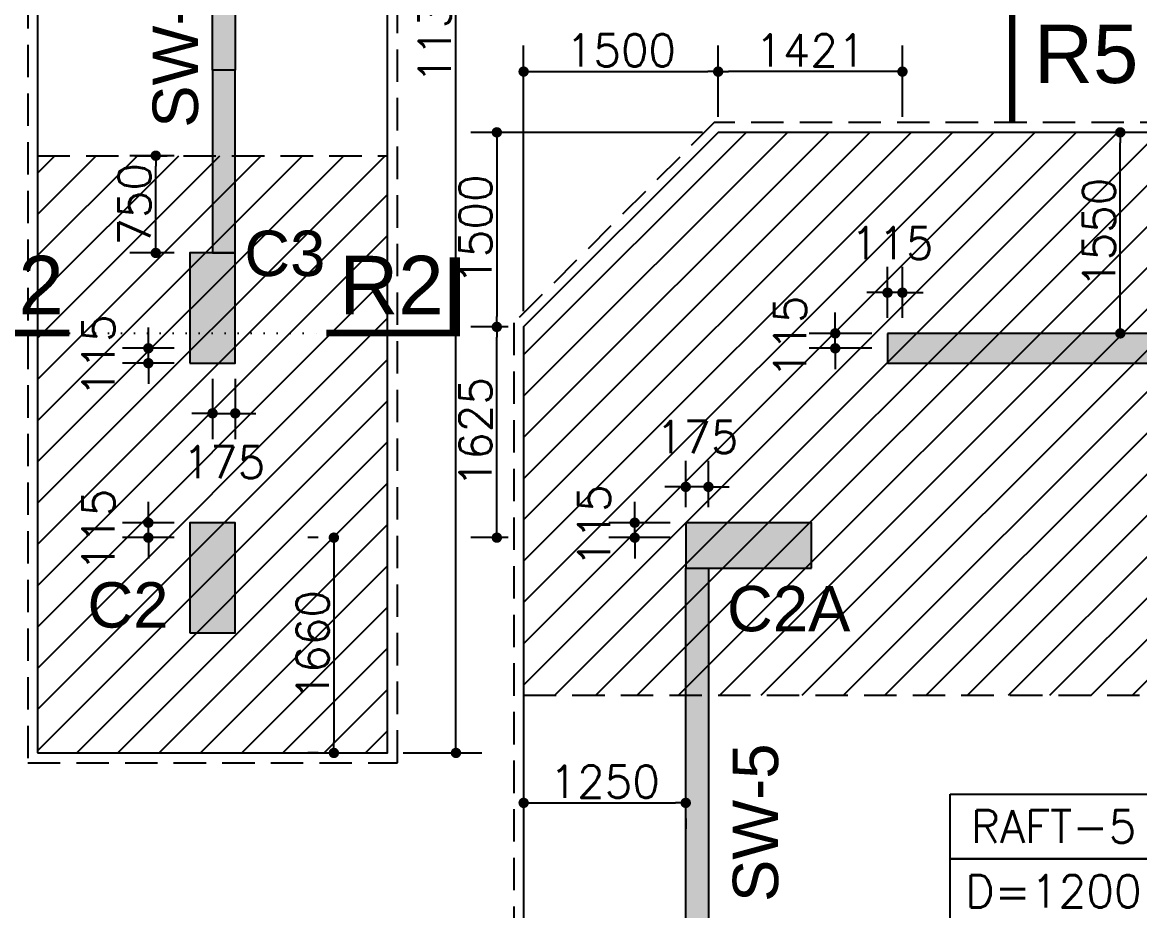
# Model space of a CAD drawing. Extents: x -200722 to 834823, y -494970 to 88783.
# Drawn here: x 457692 to 466308, y -4489 to 2360 of the extents above; entities that cross this region are included whole.
import ezdxf
from ezdxf.enums import TextEntityAlignment as Align

# ---------------------------------------------------------------- set-up
doc = ezdxf.new("R2010")
doc.units = 0
doc.header["$LTSCALE"] = 100
doc.header["$MEASUREMENT"] = 0
doc.header["$PDMODE"] = 34
doc.linetypes.add('DOT', pattern=[0.25, 0, -0.25])
doc.linetypes.add('HIDDEN', pattern=[0.375, 0.25, -0.125])
doc.layers.get('0').update_dxf_attribs({"linetype": 'CONTINUOUS'})
doc.layers.get('DEFPOINTS').update_dxf_attribs({"linetype": 'CONTINUOUS'})
for name, color, linetype in [('BEAM', 4, 'CONTINUOUS'), ('COL. SHED. STEEL.', 6, 'CONTINUOUS'), ('COL_H', 235, 'CONTINUOUS'), ('DIM', 3, 'CONTINUOUS'), ('F_EXEC', 3, 'HIDDEN'), ('F_FTG1', 11, 'CONTINUOUS'), ('TEXT', 2, 'CONTINUOUS')]:
    doc.layers.add(name, color=color, linetype=linetype)
doc.layers.add('HATCH', color=252, linetype='CONTINUOUS', lineweight=30)
doc.styles.add('AR', font='arial.ttf')
doc.styles.add('ROMANS', font='romans.shx')
doc.styles.get("Standard").update_dxf_attribs({"font": 'simplex.shx'})
doc.styles.add('TIMES-N', font='arial.ttf')
doc.dimstyles.new('STANDARD$0', dxfattribs={"dimtxt": 2.5, "dimasz": 2.5, "dimexe": 2, "dimexo": 0.7, "dimgap": 0.9, "dimtad": 1, "dimdec": 0, "dimdsep": 46, "dimtxsty": 'ROMANS', "dimcen": 0.09, "dimclrd": 4, "dimclre": 4, "dimclrt": 3, "dimadec": 0, "dimazin": 0, "dimtfac": 1, "dimtdec": 0, "dimtmove": 0, "dimatfit": 3, "dimfxl": 1, "dimtolj": 1, "dimtzin": 0, "dimarcsym": 0})

# ---------------------------------------------------------------- blocks, each defined once
blk = doc.blocks.new('DOT')
at = {"color": 0, "linetype": 'ByBlock'}
blk.add_line((-0.5, 0), (-1, 0), dxfattribs=at)
at = {"color": 0, "linetype": 'ByBlock', "const_width": 0.5}
blk.add_lwpolyline([(-0.25, 0, 1), (0.25, 0, 1)], format="xyb", close=True, dxfattribs=at)
blk = doc.blocks.new('*D2202')
at = {"layer": 'BEAM', "color": 0, "lineweight": -2, "transparency": 16777216}
for p, q in [((464363.5, 81.9), (464363.5, 475.9)), ((464478.5, 81.9), (464478.5, 475.9)), ((464283.5, 275.9), (464203.5, 275.9)), ((464478.5, 275.9), (464363.5, 275.9)), ((464558.5, 275.9), (464638.5, 275.9))]:
    blk.add_line(p, q, dxfattribs=at)
at = {"layer": 'DEFPOINTS', "color": 0, "lineweight": -3, "ltscale": 0.4, "transparency": 16777216}
for p in [(464363.5, 275.9), (464363.5, -38.1), (464478.5, -38.1)]:
    blk.add_point(p, dxfattribs=at)
at = {"layer": 'BEAM', "color": 0, "lineweight": -2, "ltscale": 0.4, "transparency": 16777216, "xscale": 80, "yscale": 80, "zscale": 80}
blk.add_blockref('DOT', (464363.5, 275.9), dxfattribs=at)
at = {"layer": 'BEAM', "color": 0, "lineweight": -2, "ltscale": 0.4, "transparency": 16777216, "xscale": 80, "yscale": 80, "zscale": 80, "rotation": 180}
blk.add_blockref('DOT', (464478.5, 275.9), dxfattribs=at)
at = {"layer": 'BEAM', "color": 0, "ltscale": 0.4, "transparency": 16777216, "insert": (464398.4, 656.9), "char_height": 248, "attachment_point": 5}
blk.add_mtext('\\A1;115', dxfattribs=at)
blk = doc.blocks.new('_DOT')
at = {"color": 0, "linetype": 'ByBlock'}
blk.add_line((-0.5, 0), (-1, 0), dxfattribs=at)
at = {"color": 0, "linetype": 'ByBlock', "const_width": 0.5}
blk.add_lwpolyline([(-0.25, 0, 1), (0.25, 0, 1)], format="xyb", close=True, dxfattribs=at)
blk = doc.blocks.new('*D2203')
at = {"layer": 'BEAM', "color": 0, "lineweight": -2, "transparency": 16777216}
for p, q in [((463960.1, 41.9), (463960.1, 121.9)), ((464243.5, -38.1), (463760.1, -38.1)), ((463960.1, -153.1), (463960.1, -38.1)), ((464243.5, -153.1), (463760.1, -153.1)), ((463960.1, -233.1), (463960.1, -313.1))]:
    blk.add_line(p, q, dxfattribs=at)
at = {"layer": 'DEFPOINTS', "color": 0, "lineweight": -3, "ltscale": 0.4, "transparency": 16777216}
for p in [(463960.1, -38.1), (464363.5, -38.1), (464363.5, -153.1)]:
    blk.add_point(p, dxfattribs=at)
at = {"layer": 'BEAM', "color": 0, "lineweight": -2, "ltscale": 0.4, "transparency": 16777216, "xscale": 80, "yscale": 80, "zscale": 80}
for p, rotation in [((463960.1, -38.1), 270), ((463960.1, -153.1), 90)]:
    blk.add_blockref('DOT', p, dxfattribs=dict(at, rotation=rotation))
at = {"layer": 'BEAM', "color": 0, "ltscale": 0.4, "transparency": 16777216, "insert": (463612.5, -65.4), "char_height": 248, "attachment_point": 5, "rotation": 90}
blk.add_mtext('\\A1;115', dxfattribs=at)
blk = doc.blocks.new('*D2204')
at = {"layer": 'BEAM', "color": 0, "lineweight": -2, "transparency": 16777216}
for p, q in [((466038.6, 1511.9), (465958.6, 1511.9)), ((466158.6, 41.9), (466158.6, 1431.9)), ((466038.6, -38.1), (465958.6, -38.1))]:
    blk.add_line(p, q, dxfattribs=at)
at = {"layer": 'DEFPOINTS', "color": 0, "lineweight": -3, "ltscale": 0.4, "transparency": 16777216}
for p in [(466158.6, 1511.9), (466158.6, 1511.9), (466158.6, -38.1)]:
    blk.add_point(p, dxfattribs=at)
at = {"layer": 'BEAM', "color": 0, "lineweight": -2, "ltscale": 0.4, "transparency": 16777216, "xscale": 80, "yscale": 80, "zscale": 80}
for p, rotation in [((466158.6, 1511.9), 90), ((466158.6, -38.1), 270)]:
    blk.add_blockref('DOT', p, dxfattribs=dict(at, rotation=rotation))
at = {"layer": 'BEAM', "color": 0, "ltscale": 0.4, "transparency": 16777216, "insert": (465994.6, 736.9), "char_height": 248, "attachment_point": 5, "rotation": 90}
blk.add_mtext('\\A1;1550', dxfattribs=at)
blk = doc.blocks.new('*D2207')
at = {"layer": 'BEAM', "color": 0, "lineweight": -2, "transparency": 16777216}
for p, q in [((461637.5, -3658.1), (462727.5, -3658.1)), ((461557.5, -3778.1), (461557.5, -3858.1)), ((462807.5, -3778.1), (462807.5, -3858.1))]:
    blk.add_line(p, q, dxfattribs=at)
at = {"layer": 'DEFPOINTS', "color": 0, "lineweight": -3, "ltscale": 0.4, "transparency": 16777216}
for p in [(461557.5, -3658.1), (462807.5, -3658.1), (462807.5, -3658.1)]:
    blk.add_point(p, dxfattribs=at)
at = {"layer": 'BEAM', "color": 0, "lineweight": -2, "ltscale": 0.4, "transparency": 16777216, "xscale": 80, "yscale": 80, "zscale": 80, "rotation": 180}
blk.add_blockref('DOT', (461557.5, -3658.1), dxfattribs=at)
at = {"layer": 'BEAM', "color": 0, "lineweight": -2, "ltscale": 0.4, "transparency": 16777216, "xscale": 80, "yscale": 80, "zscale": 80}
blk.add_blockref('DOT', (462807.5, -3658.1), dxfattribs=at)
at = {"layer": 'BEAM', "color": 0, "ltscale": 0.4, "transparency": 16777216, "insert": (462182.5, -3494.1), "char_height": 248, "attachment_point": 5}
blk.add_mtext('\\A1;1250', dxfattribs=at)
blk = doc.blocks.new('*D2208')
at = {"layer": 'BEAM', "color": 0, "lineweight": -2, "transparency": 16777216}
for p, q in [((462807.5, -1378.1), (462807.5, -1021.6)), ((462982.5, -1378.1), (462982.5, -1021.6)), ((462727.5, -1221.6), (462647.5, -1221.6)), ((462982.5, -1221.6), (462807.5, -1221.6)), ((463062.5, -1221.6), (463142.5, -1221.6))]:
    blk.add_line(p, q, dxfattribs=at)
at = {"layer": 'DEFPOINTS', "color": 0, "lineweight": -3, "ltscale": 0.4, "transparency": 16777216}
for p in [(462807.5, -1221.6), (462807.5, -1498.1), (462982.5, -1498.1)]:
    blk.add_point(p, dxfattribs=at)
at = {"layer": 'BEAM', "color": 0, "lineweight": -2, "ltscale": 0.4, "transparency": 16777216, "xscale": 80, "yscale": 80, "zscale": 80}
blk.add_blockref('DOT', (462807.5, -1221.6), dxfattribs=at)
at = {"layer": 'BEAM', "color": 0, "lineweight": -2, "ltscale": 0.4, "transparency": 16777216, "xscale": 80, "yscale": 80, "zscale": 80, "rotation": 180}
blk.add_blockref('DOT', (462982.5, -1221.6), dxfattribs=at)
at = {"layer": 'BEAM', "color": 0, "ltscale": 0.4, "transparency": 16777216, "insert": (462895, -837.6), "char_height": 248, "attachment_point": 5}
blk.add_mtext('\\A1;175', dxfattribs=at)
blk = doc.blocks.new('*D2209')
at = {"layer": 'BEAM', "color": 0, "lineweight": -2, "transparency": 16777216}
for p, q in [((462413.9, -1418.1), (462413.9, -1338.1)), ((462687.5, -1498.1), (462213.9, -1498.1)), ((462413.9, -1613.1), (462413.9, -1498.1)), ((462687.5, -1613.1), (462213.9, -1613.1)), ((462413.9, -1693.1), (462413.9, -1773.1))]:
    blk.add_line(p, q, dxfattribs=at)
at = {"layer": 'DEFPOINTS', "color": 0, "lineweight": -3, "ltscale": 0.4, "transparency": 16777216}
for p in [(462413.9, -1498.1), (462807.5, -1498.1), (462807.5, -1613.1)]:
    blk.add_point(p, dxfattribs=at)
at = {"layer": 'BEAM', "color": 0, "lineweight": -2, "ltscale": 0.4, "transparency": 16777216, "xscale": 80, "yscale": 80, "zscale": 80}
for p, rotation in [((462413.9, -1498.1), 270), ((462413.9, -1613.1), 90)]:
    blk.add_blockref('DOT', p, dxfattribs=dict(at, rotation=rotation))
at = {"layer": 'BEAM', "color": 0, "ltscale": 0.4, "transparency": 16777216, "insert": (462101.9, -1521.8), "char_height": 248, "attachment_point": 5, "rotation": 90}
blk.add_mtext('\\A1;115', dxfattribs=at)
blk = doc.blocks.new('*D2561')
at = {"layer": 'BEAM', "color": 0, "lineweight": -2, "transparency": 16777216}
for p, q in [((460628.5, 8111.9), (461235.7, 8111.9)), ((461035.7, -3193.1), (461035.7, 8031.9)), ((460628.5, -3273.1), (461235.7, -3273.1))]:
    blk.add_line(p, q, dxfattribs=at)
at = {"layer": 'DEFPOINTS', "color": 0, "lineweight": -3, "ltscale": 0.4, "transparency": 16777216}
for p in [(460508.5, 8111.9), (461035.7, 8111.9), (460508.5, -3273.1)]:
    blk.add_point(p, dxfattribs=at)
at = {"layer": 'BEAM', "color": 0, "lineweight": -2, "ltscale": 0.4, "transparency": 16777216, "xscale": 80, "yscale": 80, "zscale": 80}
for p, rotation in [((461035.7, 8111.9), 90), ((461035.7, -3273.1), 270)]:
    blk.add_blockref('DOT', p, dxfattribs=dict(at, rotation=rotation))
at = {"layer": 'BEAM', "color": 0, "ltscale": 0.4, "transparency": 16777216, "insert": (460871.7, 2419.4), "char_height": 248, "attachment_point": 5, "rotation": 90}
blk.add_mtext('\\A1;11385', dxfattribs=at)
blk = doc.blocks.new('*D2602')
at = {"layer": 'BEAM', "color": 0, "lineweight": -2, "transparency": 16777216}
for p, q in [((459158.5, -388.1), (459158.5, -854.7)), ((459333.5, -388.1), (459333.5, -854.7)), ((459078.5, -654.7), (458998.5, -654.7)), ((459158.5, -654.7), (459333.5, -654.7)), ((459413.5, -654.7), (459493.5, -654.7))]:
    blk.add_line(p, q, dxfattribs=at)
at = {"layer": 'DEFPOINTS', "color": 0, "lineweight": -3, "ltscale": 0.4, "transparency": 16777216}
for p in [(459158.5, -268.1), (459333.5, -268.1), (459333.5, -654.7)]:
    blk.add_point(p, dxfattribs=at)
at = {"layer": 'BEAM', "color": 0, "lineweight": -2, "ltscale": 0.4, "transparency": 16777216, "xscale": 80, "yscale": 80, "zscale": 80}
blk.add_blockref('DOT', (459158.5, -654.7), dxfattribs=at)
at = {"layer": 'BEAM', "color": 0, "lineweight": -2, "ltscale": 0.4, "transparency": 16777216, "xscale": 80, "yscale": 80, "zscale": 80, "rotation": 180}
blk.add_blockref('DOT', (459333.5, -654.7), dxfattribs=at)
at = {"layer": 'BEAM', "color": 0, "ltscale": 0.4, "transparency": 16777216, "insert": (459246, -1031.3), "char_height": 248, "attachment_point": 5}
blk.add_mtext('\\A1;175', dxfattribs=at)
blk = doc.blocks.new('*D2603')
at = {"layer": 'BEAM', "color": 0, "lineweight": -2, "transparency": 16777216}
for p, q in [((458663.6, -73.1), (458663.6, 6.9)), ((458863.5, -153.1), (458463.6, -153.1)), ((458663.6, -268.1), (458663.6, -153.1)), ((458863.5, -268.1), (458463.6, -268.1)), ((458663.6, -348.1), (458663.6, -428.1))]:
    blk.add_line(p, q, dxfattribs=at)
at = {"layer": 'DEFPOINTS', "color": 0, "lineweight": -3, "ltscale": 0.4, "transparency": 16777216}
for p in [(458663.6, -153.1), (458983.5, -153.1), (458983.5, -268.1)]:
    blk.add_point(p, dxfattribs=at)
at = {"layer": 'BEAM', "color": 0, "lineweight": -2, "ltscale": 0.4, "transparency": 16777216, "xscale": 80, "yscale": 80, "zscale": 80}
for p, rotation in [((458663.6, -153.1), 270), ((458663.6, -268.1), 90)]:
    blk.add_blockref('DOT', p, dxfattribs=dict(at, rotation=rotation))
at = {"layer": 'BEAM', "color": 0, "ltscale": 0.4, "transparency": 16777216, "insert": (458279.6, -210.6), "char_height": 248, "attachment_point": 5, "rotation": 90}
blk.add_mtext('\\A1;115', dxfattribs=at)
blk = doc.blocks.new('*D2604')
at = {"layer": 'BEAM', "color": 0, "lineweight": -2, "transparency": 16777216}
for p, q in [((458663.6, -1418.1), (458663.6, -1338.1)), ((458863.5, -1498.1), (458463.6, -1498.1)), ((458663.6, -1613.1), (458663.6, -1498.1)), ((458863.5, -1613.1), (458463.6, -1613.1)), ((458663.6, -1693.1), (458663.6, -1773.1))]:
    blk.add_line(p, q, dxfattribs=at)
at = {"layer": 'DEFPOINTS', "color": 0, "lineweight": -3, "ltscale": 0.4, "transparency": 16777216}
for p in [(458663.6, -1498.1), (458983.5, -1498.1), (458983.5, -1613.1)]:
    blk.add_point(p, dxfattribs=at)
at = {"layer": 'BEAM', "color": 0, "lineweight": -2, "ltscale": 0.4, "transparency": 16777216, "xscale": 80, "yscale": 80, "zscale": 80}
for p, rotation in [((458663.6, -1498.1), 270), ((458663.6, -1613.1), 90)]:
    blk.add_blockref('DOT', p, dxfattribs=dict(at, rotation=rotation))
at = {"layer": 'BEAM', "color": 0, "ltscale": 0.4, "transparency": 16777216, "insert": (458279.6, -1555.6), "char_height": 248, "attachment_point": 5, "rotation": 90}
blk.add_mtext('\\A1;115', dxfattribs=at)
blk = doc.blocks.new('*D2760')
at = {"layer": 'BEAM', "color": 0, "lineweight": -2, "transparency": 16777216}
for p, q in [((461557.5, 131.9), (461557.5, 2180.3)), ((463057.5, 1631.9), (463057.5, 2180.3)), ((461637.5, 1980.3), (462977.5, 1980.3))]:
    blk.add_line(p, q, dxfattribs=at)
at = {"layer": 'DEFPOINTS', "color": 0, "lineweight": -3, "ltscale": 0.4, "transparency": 16777216}
for p in [(463057.5, 1980.3), (463057.5, 1511.9), (461557.5, 11.9)]:
    blk.add_point(p, dxfattribs=at)
at = {"layer": 'BEAM', "color": 0, "lineweight": -2, "ltscale": 0.4, "transparency": 16777216, "xscale": 80, "yscale": 80, "zscale": 80, "rotation": 180}
blk.add_blockref('DOT', (461557.5, 1980.3), dxfattribs=at)
at = {"layer": 'BEAM', "color": 0, "lineweight": -2, "ltscale": 0.4, "transparency": 16777216, "xscale": 80, "yscale": 80, "zscale": 80}
blk.add_blockref('DOT', (463057.5, 1980.3), dxfattribs=at)
at = {"layer": 'BEAM', "color": 0, "ltscale": 0.4, "transparency": 16777216, "insert": (462307.5, 2144.3), "char_height": 248, "attachment_point": 5}
blk.add_mtext('\\A1;1500', dxfattribs=at)
blk = doc.blocks.new('*D2761')
at = {"layer": 'BEAM', "color": 0, "lineweight": -2, "transparency": 16777216}
for p, q in [((462937.5, 1511.9), (461150.6, 1511.9)), ((461350.6, 1431.9), (461350.6, 91.9)), ((461437.5, 11.9), (461150.6, 11.9))]:
    blk.add_line(p, q, dxfattribs=at)
at = {"layer": 'DEFPOINTS', "color": 0, "lineweight": -3, "ltscale": 0.4, "transparency": 16777216}
for p in [(463057.5, 1511.9), (461350.6, 11.9), (461557.5, 11.9)]:
    blk.add_point(p, dxfattribs=at)
at = {"layer": 'BEAM', "color": 0, "lineweight": -2, "ltscale": 0.4, "transparency": 16777216, "xscale": 80, "yscale": 80, "zscale": 80}
for p, rotation in [((461350.6, 1511.9), 90), ((461350.6, 11.9), 270)]:
    blk.add_blockref('DOT', p, dxfattribs=dict(at, rotation=rotation))
at = {"layer": 'BEAM', "color": 0, "ltscale": 0.4, "transparency": 16777216, "insert": (461186.6, 761.9), "char_height": 248, "attachment_point": 5, "rotation": 90}
blk.add_mtext('\\A1;1500', dxfattribs=at)
blk = doc.blocks.new('*D2762')
at = {"layer": 'BEAM', "color": 0, "lineweight": -2, "transparency": 16777216}
for p, q in [((461437.5, 11.9), (461150.6, 11.9)), ((461350.6, -1533.1), (461350.6, -68.1)), ((461437.5, -1613.1), (461150.6, -1613.1))]:
    blk.add_line(p, q, dxfattribs=at)
at = {"layer": 'DEFPOINTS', "color": 0, "lineweight": -3, "ltscale": 0.4, "transparency": 16777216}
for p in [(461350.6, 11.9), (461557.5, 11.9), (461557.5, -1613.1)]:
    blk.add_point(p, dxfattribs=at)
at = {"layer": 'BEAM', "color": 0, "lineweight": -2, "ltscale": 0.4, "transparency": 16777216, "xscale": 80, "yscale": 80, "zscale": 80}
for p, rotation in [((461350.6, 11.9), 90), ((461350.6, -1613.1), 270)]:
    blk.add_blockref('DOT', p, dxfattribs=dict(at, rotation=rotation))
at = {"layer": 'BEAM', "color": 0, "ltscale": 0.4, "transparency": 16777216, "insert": (461186.6, -800.6), "char_height": 248, "attachment_point": 5, "rotation": 90}
blk.add_mtext('\\A1;1625', dxfattribs=at)
blk = doc.blocks.new('*D2763')
at = {"layer": 'BEAM', "color": 0, "lineweight": -2, "transparency": 16777216}
for p, q in [((463057.5, 1631.9), (463057.5, 2180.3)), ((464478.5, 1631.9), (464478.5, 2180.3)), ((464398.5, 1980.3), (463137.5, 1980.3))]:
    blk.add_line(p, q, dxfattribs=at)
at = {"layer": 'DEFPOINTS', "color": 0, "lineweight": -3, "ltscale": 0.4, "transparency": 16777216}
for p in [(463057.5, 1980.3), (463057.5, 1511.9), (464478.5, 1511.9)]:
    blk.add_point(p, dxfattribs=at)
at = {"layer": 'BEAM', "color": 0, "lineweight": -2, "ltscale": 0.4, "transparency": 16777216, "xscale": 80, "yscale": 80, "zscale": 80, "rotation": 180}
blk.add_blockref('DOT', (463057.5, 1980.3), dxfattribs=at)
at = {"layer": 'BEAM', "color": 0, "lineweight": -2, "ltscale": 0.4, "transparency": 16777216, "xscale": 80, "yscale": 80, "zscale": 80}
blk.add_blockref('DOT', (464478.5, 1980.3), dxfattribs=at)
at = {"layer": 'BEAM', "color": 0, "ltscale": 0.4, "transparency": 16777216, "insert": (463768, 2144.3), "char_height": 248, "attachment_point": 5}
blk.add_mtext('\\A1;1421', dxfattribs=at)
blk = doc.blocks.new('*D2781')
at = {"layer": 'BEAM', "color": 0, "lineweight": -2, "transparency": 16777216}
for p, q in [((459974.1, -1613.1), (459894.1, -1613.1)), ((460094.1, -1693.1), (460094.1, -3193.1)), ((459974.1, -3273.1), (459894.1, -3273.1))]:
    blk.add_line(p, q, dxfattribs=at)
at = {"layer": 'DEFPOINTS', "color": 0, "lineweight": -3, "ltscale": 0.4, "transparency": 16777216}
for p in [(460094.1, -1613.1), (460094.1, -3273.1), (460094.1, -3273.1)]:
    blk.add_point(p, dxfattribs=at)
at = {"layer": 'BEAM', "color": 0, "lineweight": -2, "ltscale": 0.4, "transparency": 16777216, "xscale": 80, "yscale": 80, "zscale": 80}
for p, rotation in [((460094.1, -1613.1), 90), ((460094.1, -3273.1), 270)]:
    blk.add_blockref('DOT', p, dxfattribs=dict(at, rotation=rotation))
at = {"layer": 'BEAM', "color": 0, "ltscale": 0.4, "transparency": 16777216, "insert": (459930.1, -2443.1), "char_height": 248, "attachment_point": 5, "rotation": 90}
blk.add_mtext('\\A1;1660', dxfattribs=at)
blk = doc.blocks.new('*D2782')
at = {"layer": 'BEAM', "color": 0, "lineweight": -2, "transparency": 16777216}
for p, q in [((458863.5, 1331.9), (458520.8, 1331.9)), ((458720.8, 661.9), (458720.8, 1251.9)), ((458863.5, 581.9), (458520.8, 581.9))]:
    blk.add_line(p, q, dxfattribs=at)
at = {"layer": 'DEFPOINTS', "color": 0, "lineweight": -3, "ltscale": 0.4, "transparency": 16777216}
for p in [(458720.8, 1331.9), (458983.5, 1331.9), (458983.5, 581.9)]:
    blk.add_point(p, dxfattribs=at)
at = {"layer": 'BEAM', "color": 0, "lineweight": -2, "ltscale": 0.4, "transparency": 16777216, "xscale": 80, "yscale": 80, "zscale": 80}
for p, rotation in [((458720.8, 1331.9), 90), ((458720.8, 581.9), 270)]:
    blk.add_blockref('DOT', p, dxfattribs=dict(at, rotation=rotation))
at = {"layer": 'BEAM', "color": 0, "ltscale": 0.4, "transparency": 16777216, "insert": (458556.8, 956.9), "char_height": 248, "attachment_point": 5, "rotation": 90}
blk.add_mtext('\\A1;750', dxfattribs=at)

msp = doc.modelspace()

# ---------------------------------------------------------------- hatches: boundary and pattern name
at = {"layer": 'COL_H', "ltscale": 0.4}
for points in [[(459158.5, 1990.9), (459158.5, 2790.9), (459333.5, 2790.9), (459333.5, 1990.9)], [(459333.5, 1990.9), (459158.5, 1990.9), (459158.5, 581.9), (459333.5, 581.9)], [(458983.5, -268.1), (459333.5, -268.1), (459333.5, 581.9), (458983.5, 581.9)], [(464363.5, -38.1), (464363.5, -268.1), (468216.5, -268.1), (468216.5, -38.1)], [(458983.5, -2348.1), (459333.5, -2348.1), (459333.5, -1498.1), (458983.5, -1498.1)], [(463777.5, -1848.1), (463777.5, -1498.1), (462807.5, -1498.1), (462807.5, -1848.1)], [(462807.5, -5588.1), (462807.5, -1848.1), (462982.5, -1848.1), (462982.5, -5588.1)]]:
    msp.add_hatch(color=256, dxfattribs=at).paths.add_polyline_path(points)
at = {"layer": 'HATCH', "lineweight": -3, "ltscale": 0.4}
h = msp.add_hatch(dxfattribs=at)
h.set_pattern_fill('ANSI31', color=256, scale=1800, style=0)
h.set_pattern_definition([(45, (191292.92, 0), (-159.09903, 159.09903), [])])
h.paths.add_polyline_path([(463057.5, 1511.9), (461557.5, 11.9), (461557.5, -2828.1), (469386.5, -2828.1), (469386.5, 1511.9)])
h = msp.add_hatch(dxfattribs=at)
h.set_pattern_fill('ANSI31', color=256, scale=1800, style=0)
h.set_pattern_definition([(45, (173506.92, -31727.5), (-159.09903, 159.09903), [])])
h.paths.add_polyline_path([(457808.5, 1331.9), (460508.5, 1331.9), (460508.5, -3273.1), (457808.5, -3273.1)])

# ---------------------------------------------------------------- linework, layer by layer
at = {"color": 1, "linetype": 'DOT', "ltscale": 4}
msp.add_line((458055.1, -35.6), (460036.7, -35.6), dxfattribs=at)
at = {"layer": 'COL. SHED. STEEL.', "ltscale": 500, "elevation": 7446.6}
for points in [[(459158.5, 1990.9), (459158.5, 2790.9), (459333.5, 2790.9), (459333.5, 1990.9), (459333.5, 1990.9), (459158.5, 1990.9)], [(458983.5, -268.1), (459333.5, -268.1), (459333.5, 581.9), (458983.5, 581.9), (458983.5, -268.1)], [(464363.5, -38.1), (464363.5, -268.1), (468216.5, -268.1), (468216.5, -38.1), (464363.5, -38.1)], [(458983.5, -2348.1), (459333.5, -2348.1), (459333.5, -1498.1), (458983.5, -1498.1), (458983.5, -2348.1)], [(463777.5, -1848.1), (463777.5, -1498.1), (462807.5, -1498.1), (462807.5, -1848.1), (463777.5, -1848.1)], [(462807.5, -5588.1), (462807.5, -1848.1), (462982.5, -1848.1), (462982.5, -5588.1), (462807.5, -5588.1)]]:
    msp.add_lwpolyline(points, dxfattribs=at)
msp.add_lwpolyline([(459333.5, 1990.9), (459158.5, 1990.9), (459158.5, 581.9), (459333.5, 581.9)], close=True, dxfattribs=at)
at = {"layer": 'DIM', "color": 1}
for points in [[(465907.5, 2573.8, 80, 80, 0), (465324.4, 2573.8, 50, 50, 0), (465324.4, 1584.7, 50, 50, 0)], [(457066, 547.5, 80, 80, 0), (457066, -35.6, 50, 50, 0), (458055.1, -35.6, 50, 50, 0)], [(461025.8, 547.5, 80, 80, 0), (461025.8, -35.6, 50, 50, 0), (460036.7, -35.6, 50, 50, 0)]]:
    msp.add_lwpolyline(points, format="xyseb", dxfattribs=at)
at = {"layer": 'F_EXEC', "ltscale": 10, "elevation": 7446.6}
msp.add_lwpolyline([(457733.5, -3348.1), (460583.5, -3348.1), (460583.5, 8186.9), (457733.5, 8186.9)], close=True, dxfattribs=at)
for points in [[(467311.5, 1586.9), (463026.5, 1586.9), (461482.5, 42.9)], [(461482.5, 42.9), (461482.5, -5783.1)]]:
    msp.add_lwpolyline(points, dxfattribs=at)
at = {"layer": 'F_FTG1', "linetype": 'HIDDEN', "ltscale": 10}
for p, q in [((457808.5, 1331.9, 7446.6), (460508.5, 1331.9, 7446.6)), ((461557.5, -2828.1, 7446.6), (469386.5, -2828.1, 7446.6))]:
    msp.add_line(p, q, dxfattribs=at)
at = {"layer": 'F_FTG1', "ltscale": 0.4, "elevation": 7446.6}
msp.add_lwpolyline([(457808.5, -3273.1), (460508.5, -3273.1), (460508.5, 8111.9), (457808.5, 8111.9)], close=True, dxfattribs=at)
msp.add_lwpolyline([(469386.5, -7508.1), (469386.5, 1511.9), (463057.5, 1511.9), (461557.5, 11.9), (461557.5, -7508.1), (469386.5, -7508.1)], dxfattribs=at)
at = {"layer": 'TEXT'}
for points in [[(464847.1, -3590.3), (466440.9, -3590.3), (466440.9, -4090.2), (464847.1, -4090.2)], [(464847.1, -4090.2), (466440.9, -4090.2), (466440.9, -4590.1), (464847.1, -4590.1)]]:
    msp.add_lwpolyline(points, close=True, dxfattribs=at)

# ---------------------------------------------------------------- texts
at = {"layer": 'TEXT', "style": 'AR'}
for s, p in [('SW-6', (459046.4, 1547.5, 3998.7)), ('SW-5', (463520.1, -4422.3))]:
    msp.add_text(s, height=350, rotation=90, dxfattribs=at).set_placement(p)
at = {"layer": 'TEXT', "style": 'TIMES-N'}
for s, p in [('R5', (465493.9, 2117)), ('R2', (457207.8, 334.9)), ('R2', (460136.9, 334.9))]:
    msp.add_text(s, height=450, dxfattribs=at).set_placement(p, align=Align.MIDDLE_LEFT)
at = {"layer": 'TEXT', "style": 'AR'}
for s, p in [('C3', (459403.4, 404.1, 3998.7)), ('C2', (458194.1, -2306.8, 3998.7)), ('C2A', (463125.8, -2335.3, 3998.7))]:
    msp.add_text(s, height=350, dxfattribs=at).set_placement(p)
at = {"layer": 'TEXT'}
for s, p in [('RAFT-5', (465644, -3840.3)), ('D=1200', (465644, -4340.1))]:
    msp.add_text(s, height=250, dxfattribs=at).set_placement(p, align=Align.MIDDLE)

# ---------------------------------------------------------------- dimensions: what is measured, and where the dimension line sits
at = {"layer": 'BEAM'}
for base, p1, p2, angle, picture, middle in [((461035.7, 8111.9), (460508.5, -3273.1, 7446.6), (460508.5, 8111.9, 7446.6), 90, '*D2561', (460871.7, 2419.4)), ((463057.5, 1980.3), (461557.5, 11.9, 7446.6), (463057.5, 1511.9, 7446.6), 180, '*D2760', (462307.5, 2144.3)), ((463057.5, 1980.3), (464478.5, 1511.9, 7446.6), (463057.5, 1511.9, 7446.6), 0, '*D2763', (463768, 2144.3)), ((461350.6, 11.9), (463057.5, 1511.9, 7446.6), (461557.5, 11.9, 7446.6), 90, '*D2761', (461186.6, 761.9)), ((466158.6, 1511.9), (466158.6, -38.1, 7446.6), (466158.6, 1511.9, 7446.6), 90, '*D2204', (465994.6, 736.9)), ((458720.8, 1331.9), (458983.5, 581.9, 7446.6), (458983.5, 1331.9, 7446.6), 90, '*D2782', (458556.8, 956.9)), ((458663.6, -153.1), (458983.5, -268.1, 7446.6), (458983.5, -153.1, 7446.6), 90, '*D2603', (458279.6, -210.6)), ((461350.6, 11.9), (461557.5, -1613.1, 7446.6), (461557.5, 11.9, 7446.6), 270, '*D2762', (461186.6, -800.6)), ((462807.5, -1221.6), (462982.5, -1498.1, 7446.6), (462807.5, -1498.1, 7446.6), 180, '*D2208', (462895, -837.6)), ((458663.6, -1498.1), (458983.5, -1613.1, 7446.6), (458983.5, -1498.1, 7446.6), 90, '*D2604', (458279.6, -1555.6)), ((460094.1, -3273.1), (460094.1, -1613.1, 7446.6), (460094.1, -3273.1), 90, '*D2781', (459930.1, -2443.1)), ((462807.5, -3658.1), (461557.5, -3658.1, 7446.6), (462807.5, -3658.1, 7446.6), 180, '*D2207', (462182.5, -3494.1))]:
    dim = msp.add_linear_dim(base=base, p1=p1, p2=p2, angle=angle, dimstyle='STANDARD$0', override={"dimscale": 8, "dimtxt": 31, "dimasz": 10, "dimexe": 25, "dimexo": 15, "dimgap": 5, "dimzin": 3, "dimtxsty": 'Standard', "dimblk": 'DOT', "dimcen": 3, "dimdle": 1, "dimclrd": 0, "dimclre": 0, "dimclrt": 0, "dimtmove": 2, "dimldrblk": 'DOT', "dimtzin": 3}, dxfattribs=at)
    dim.commit()
    dim.dimension.update_dxf_attribs({"geometry": picture, "text_midpoint": middle})
for base, p1, p2, angle, picture, middle in [((464363.5, 275.9), (464478.5, -38.1, 7446.6), (464363.5, -38.1, 7446.6), 180, '*D2202', (464398.4, 656.9)), ((463960.1, -38.1), (464363.5, -153.1, 7446.6), (464363.5, -38.1, 7446.6), 90, '*D2203', (463612.5, -65.4)), ((462413.9, -1498.1), (462807.5, -1613.1, 7446.6), (462807.5, -1498.1, 7446.6), 90, '*D2209', (462101.9, -1521.8))]:
    dim = msp.add_linear_dim(base=base, p1=p1, p2=p2, angle=angle, dimstyle='STANDARD$0', override={"dimscale": 8, "dimtxt": 31, "dimasz": 10, "dimexe": 25, "dimexo": 15, "dimgap": 5, "dimzin": 3, "dimtxsty": 'Standard', "dimblk": 'DOT', "dimcen": 3, "dimdle": 1, "dimclrd": 0, "dimclre": 0, "dimclrt": 0, "dimtmove": 2, "dimldrblk": 'DOT', "dimtzin": 3}, dxfattribs=at)
    dim.commit()
    dim.dimension.update_dxf_attribs({"geometry": picture, "text_midpoint": middle, "dimtype": 160})
dim = msp.add_linear_dim(base=(459333.5, -654.7), p1=(459158.5, -268.1, 7446.6), p2=(459333.5, -268.1, 7446.6), dimstyle='STANDARD$0', override={"dimscale": 8, "dimtxt": 31, "dimasz": 10, "dimexe": 25, "dimexo": 15, "dimgap": 5, "dimzin": 3, "dimtxsty": 'Standard', "dimblk": 'DOT', "dimcen": 3, "dimdle": 1, "dimclrd": 0, "dimclre": 0, "dimclrt": 0, "dimtmove": 2, "dimldrblk": 'DOT', "dimtzin": 3}, dxfattribs=at)
dim.commit()
dim.dimension.update_dxf_attribs({"geometry": '*D2602', "text_midpoint": (459246, -1031.3), "dimtype": 160})

doc.saveas('drawing.dxf')
